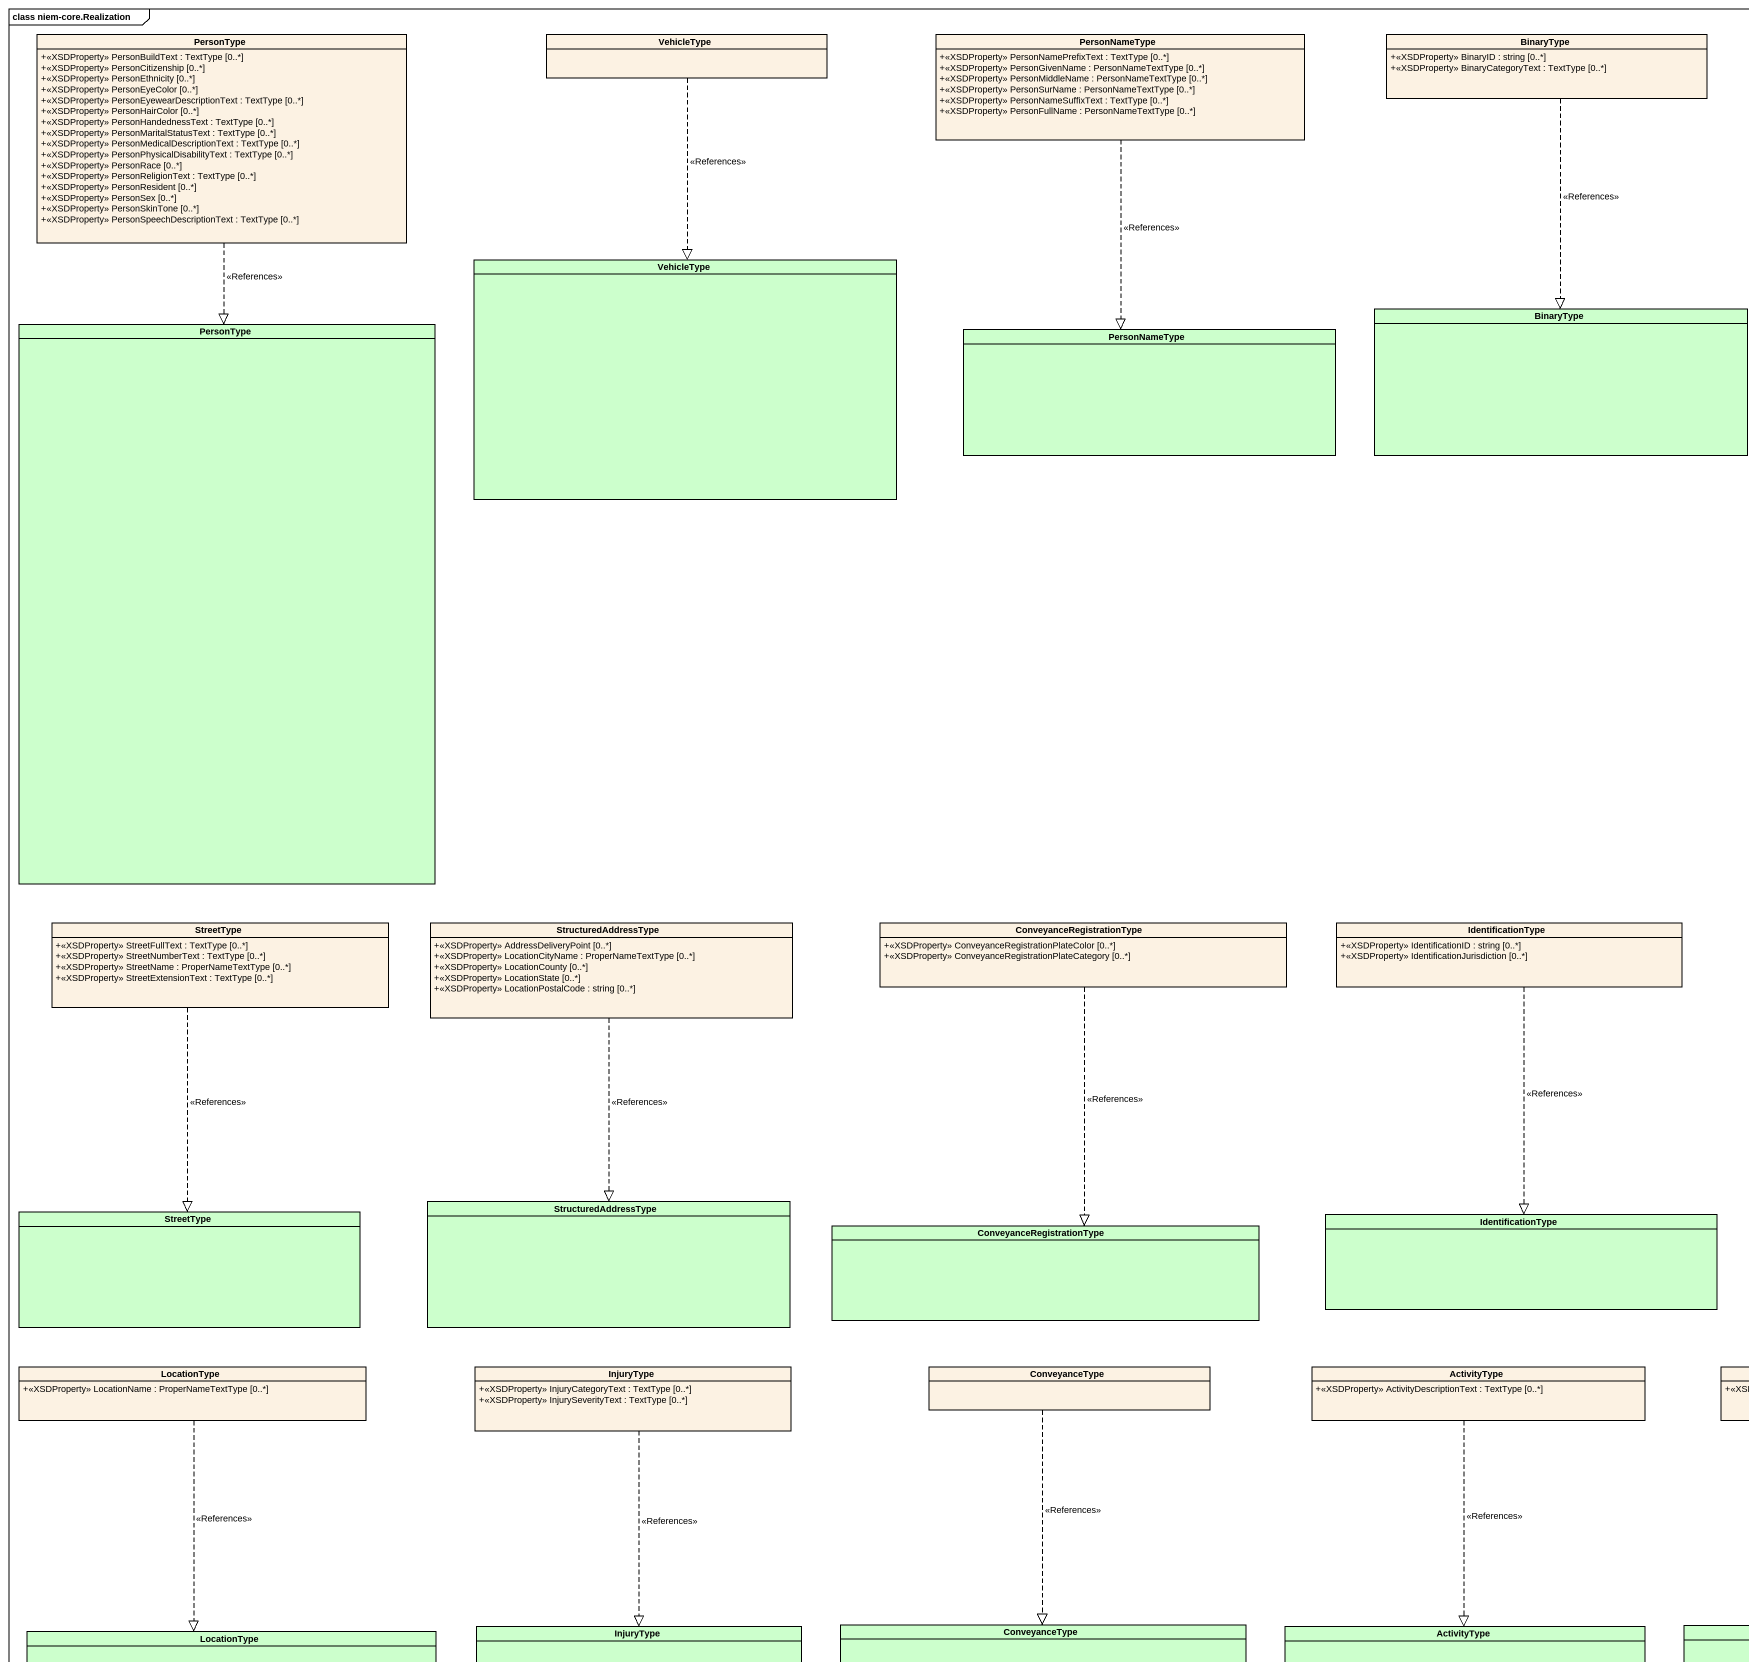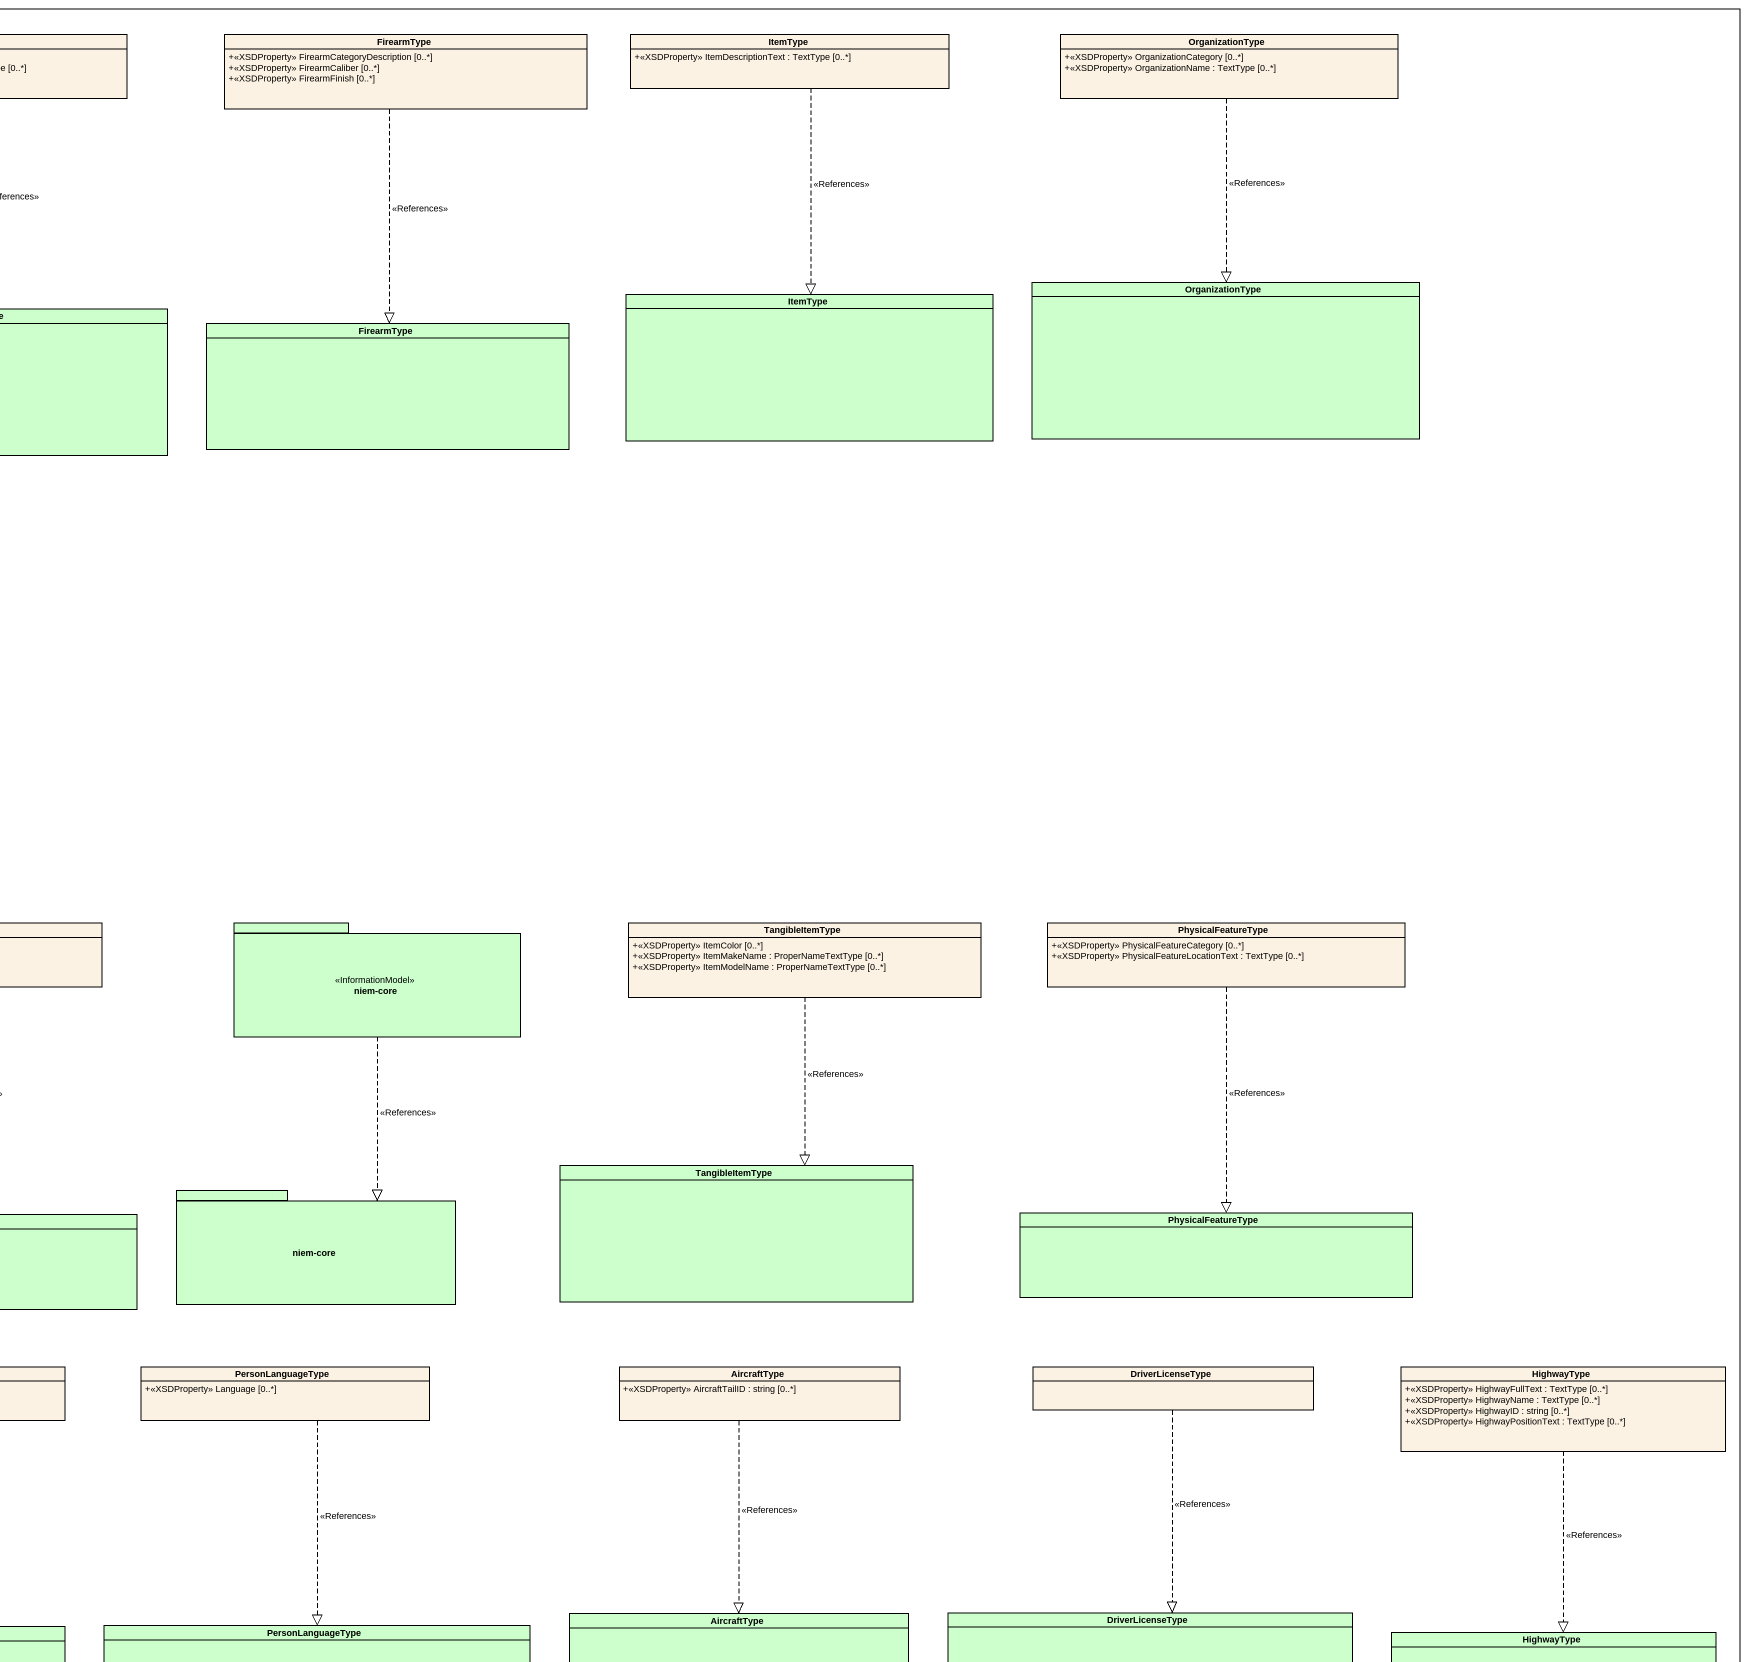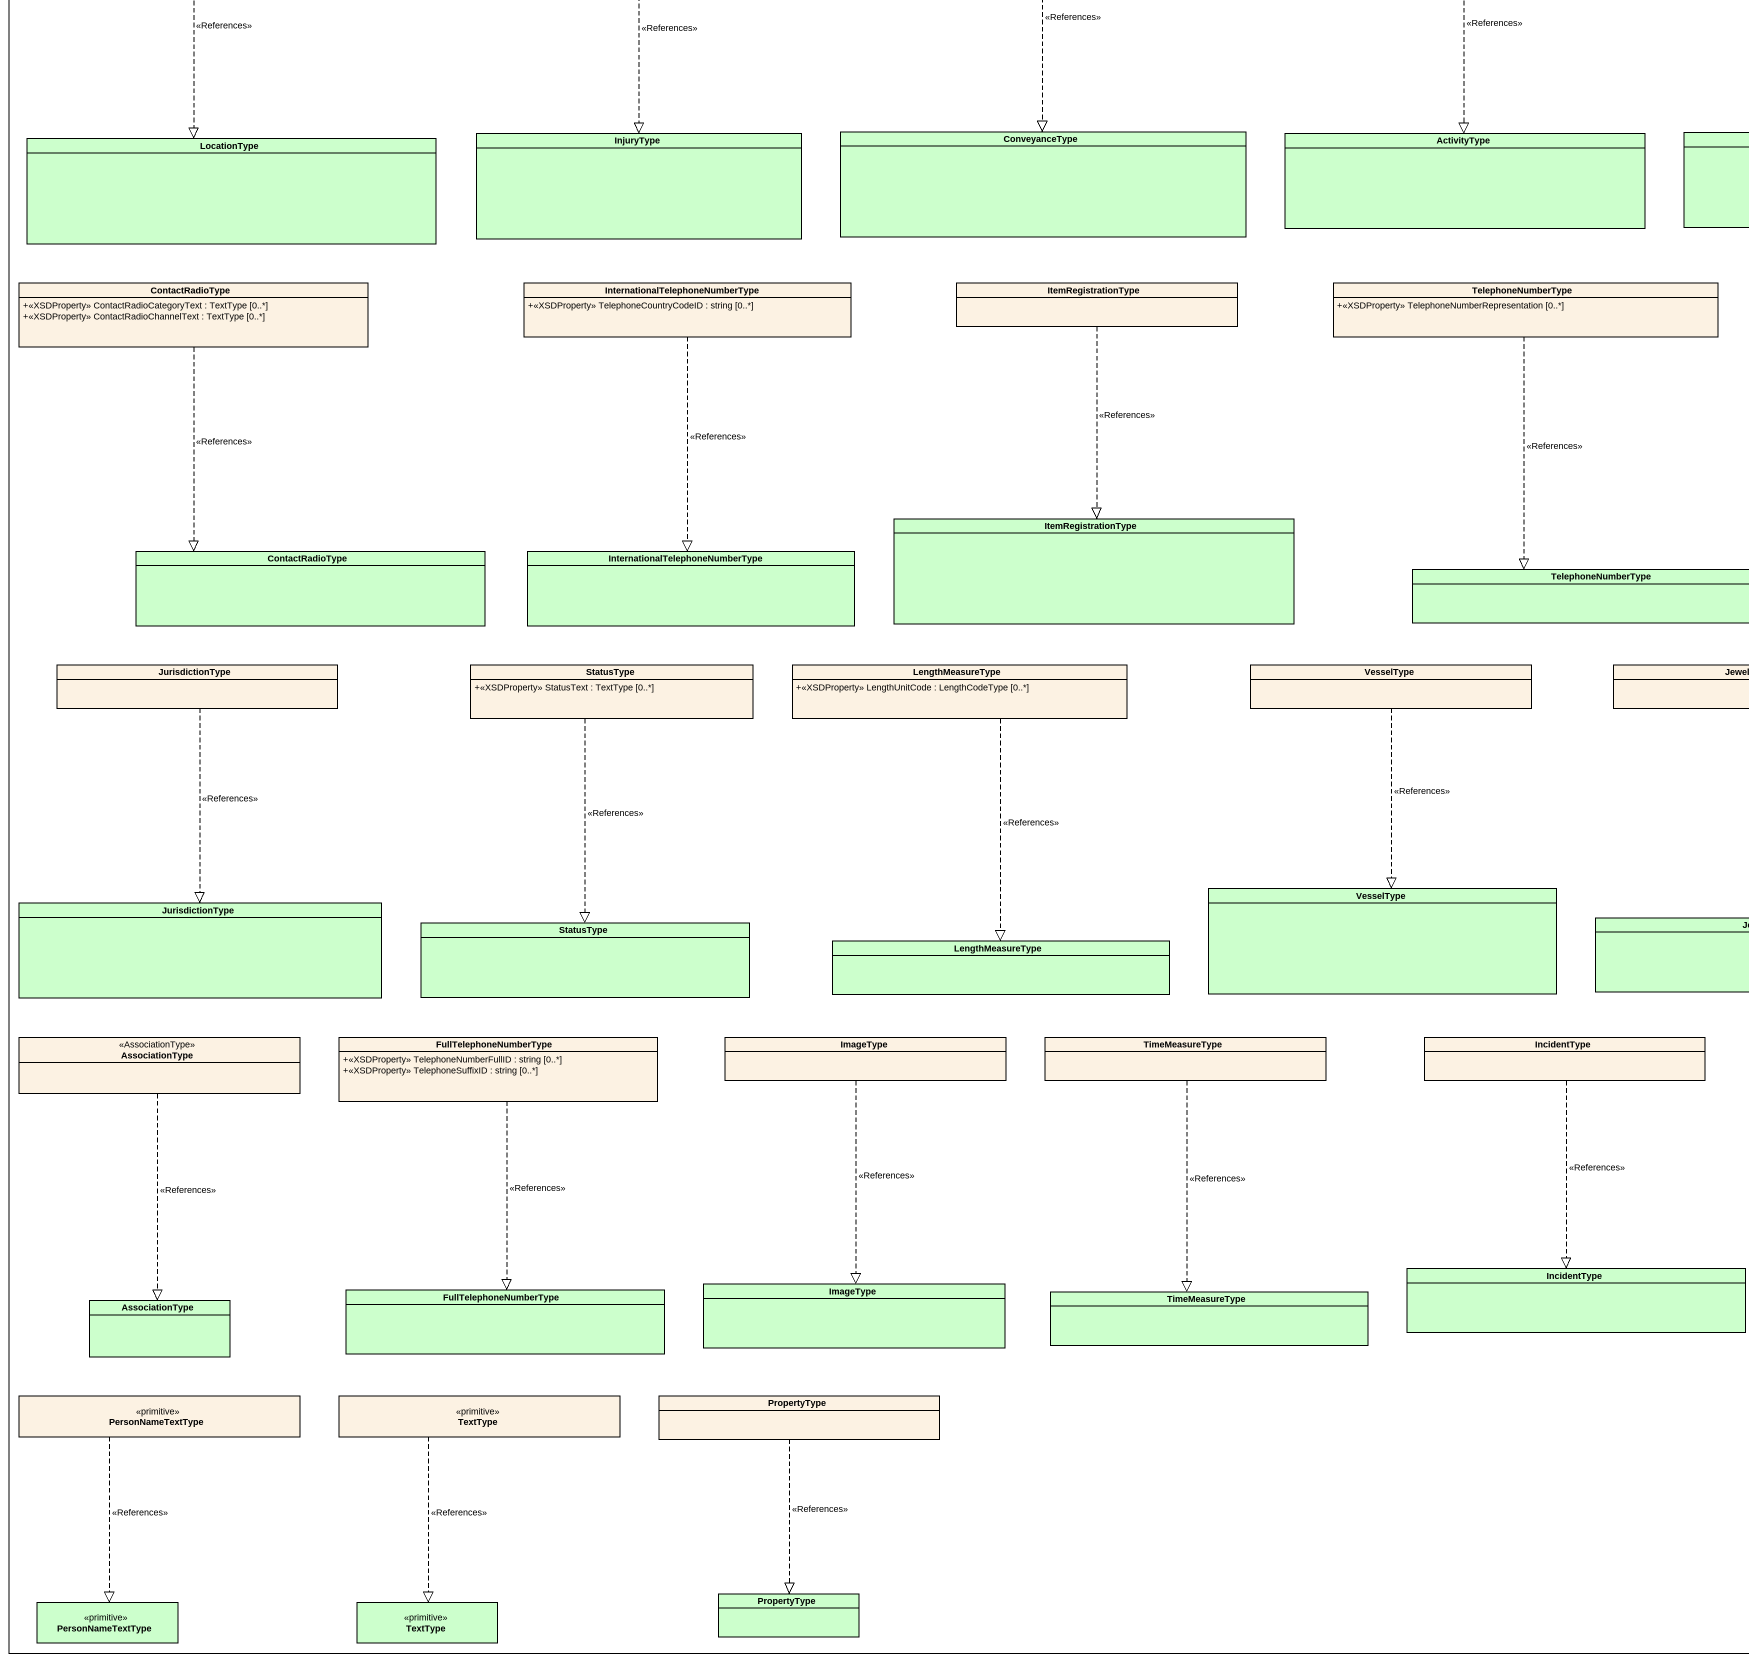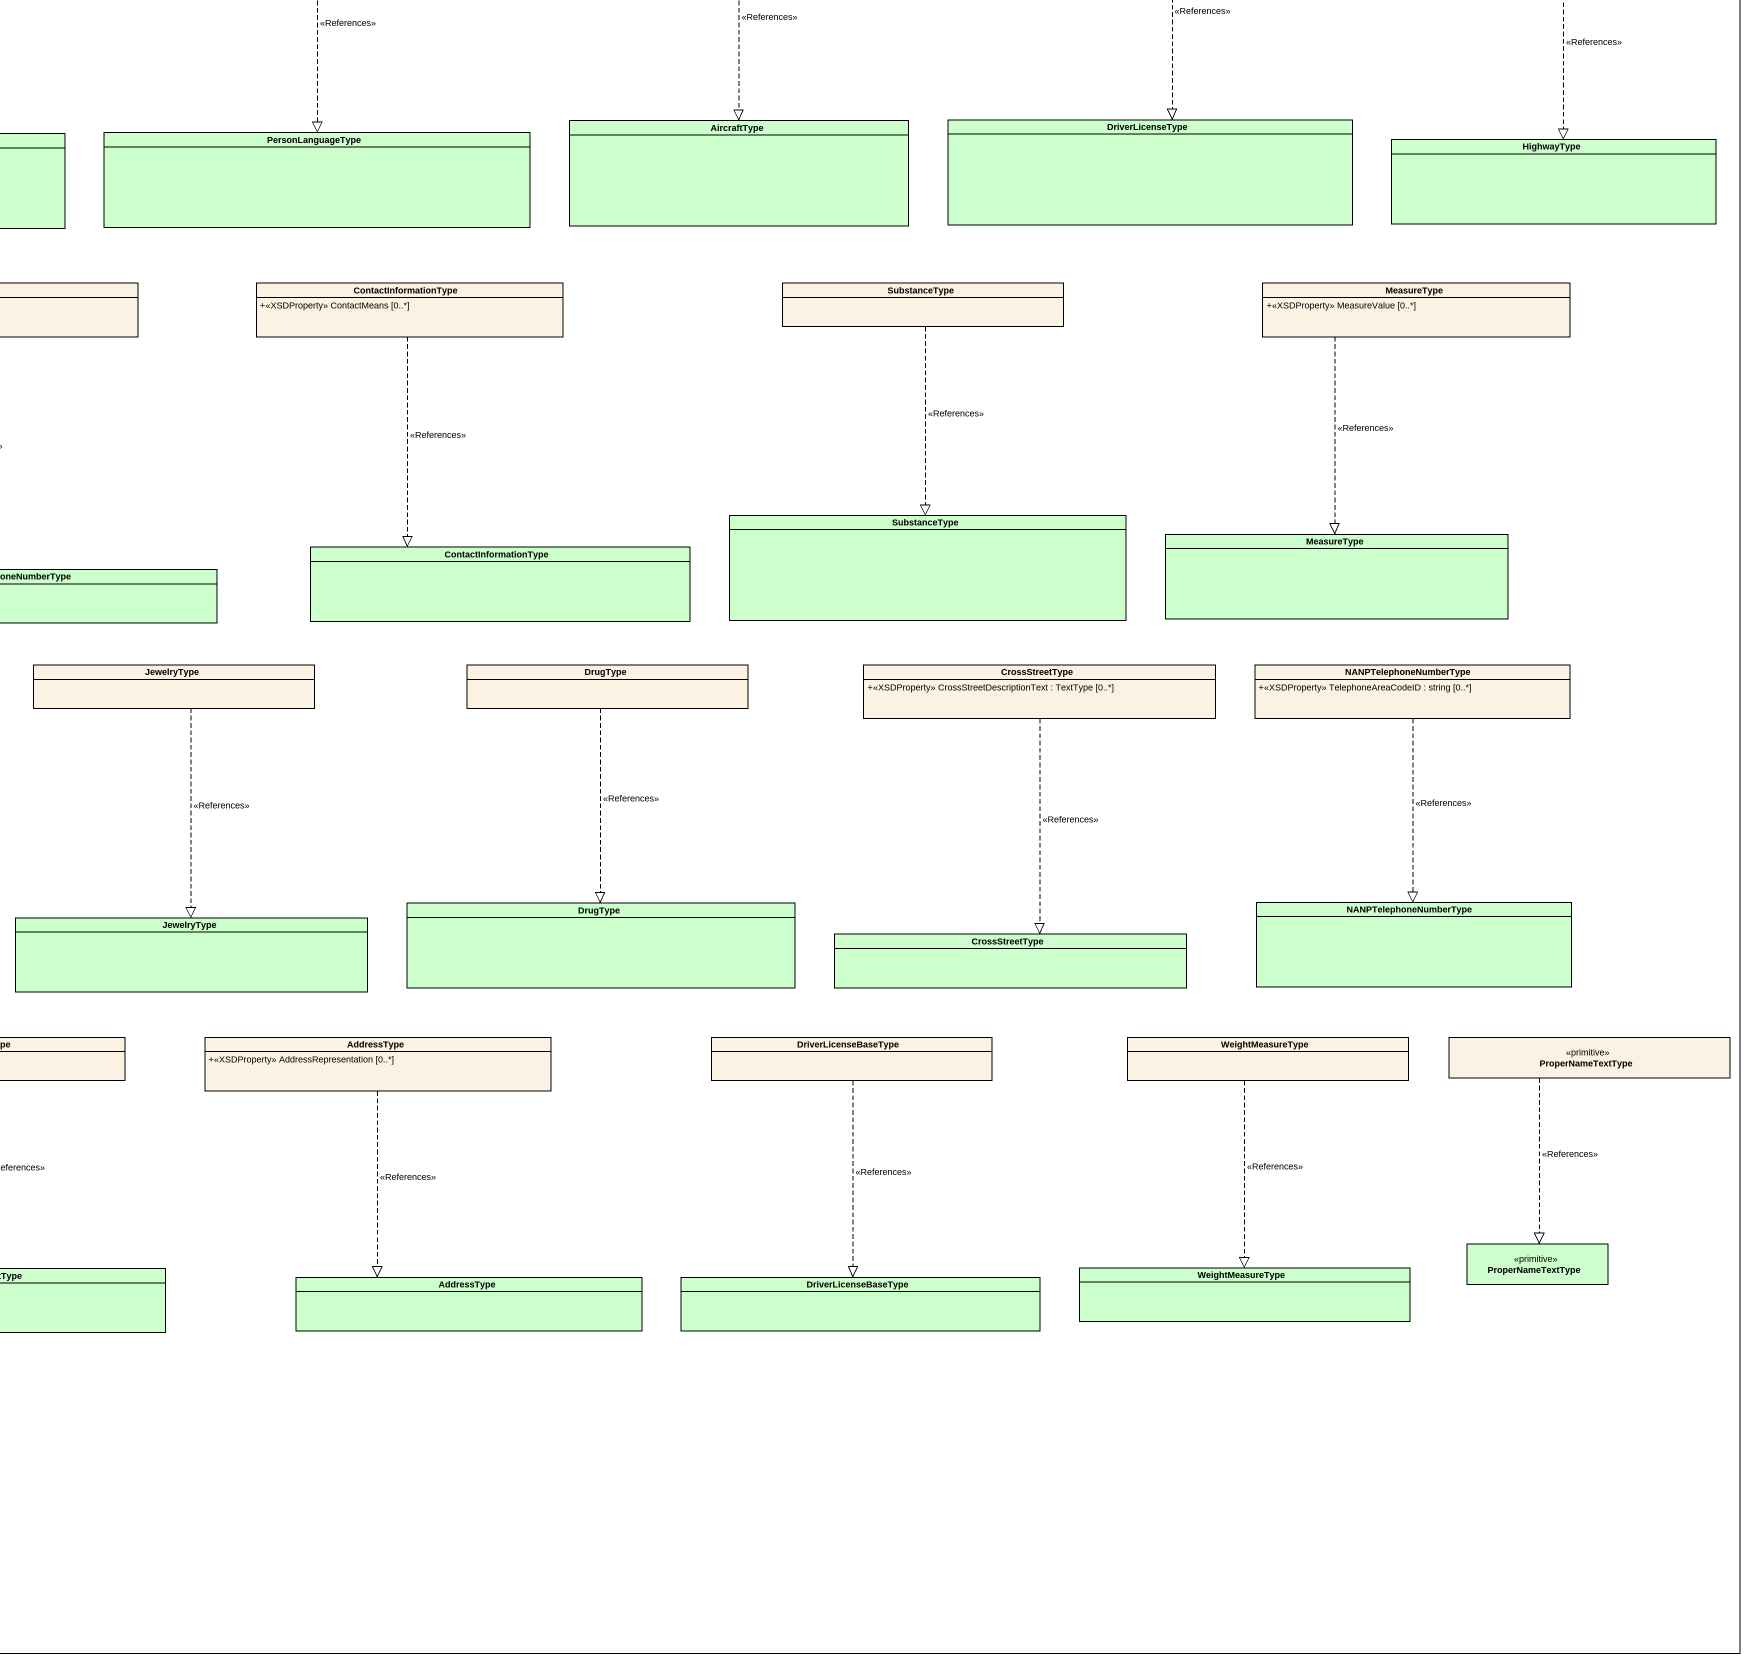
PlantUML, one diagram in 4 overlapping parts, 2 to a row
@startuml
mainframe class niem-core.Realization
hide circle
hide empty members
skinparam classAttributeIconSize 0
class PersonType {
  +<<XSDProperty>> PersonBuildText : TextType [0..*]
  +<<XSDProperty>> PersonCitizenship [0..*]
  +<<XSDProperty>> PersonEthnicity [0..*]
  +<<XSDProperty>> PersonEyeColor [0..*]
  +<<XSDProperty>> PersonEyewearDescriptionText : TextType [0..*]
  +<<XSDProperty>> PersonHairColor [0..*]
  +<<XSDProperty>> PersonHandednessText : TextType [0..*]
  +<<XSDProperty>> PersonMaritalStatusText : TextType [0..*]
  +<<XSDProperty>> PersonMedicalDescriptionText : TextType [0..*]
  +<<XSDProperty>> PersonPhysicalDisabilityText : TextType [0..*]
  +<<XSDProperty>> PersonRace [0..*]
  +<<XSDProperty>> PersonReligionText : TextType [0..*]
  +<<XSDProperty>> PersonResident [0..*]
  +<<XSDProperty>> PersonSex [0..*]
  +<<XSDProperty>> PersonSkinTone [0..*]
  +<<XSDProperty>> PersonSpeechDescriptionText : TextType [0..*]
}
class VehicleType
class PersonNameType {
  +<<XSDProperty>> PersonNamePrefixText : TextType [0..*]
  +<<XSDProperty>> PersonGivenName : PersonNameTextType [0..*]
  +<<XSDProperty>> PersonMiddleName : PersonNameTextType [0..*]
  +<<XSDProperty>> PersonSurName : PersonNameTextType [0..*]
  +<<XSDProperty>> PersonNameSuffixText : TextType [0..*]
  +<<XSDProperty>> PersonFullName : PersonNameTextType [0..*]
}
class BinaryType {
  +<<XSDProperty>> BinaryID : string [0..*]
  +<<XSDProperty>> BinaryCategoryText : TextType [0..*]
}
class FirearmType {
  +<<XSDProperty>> FirearmCategoryDescription [0..*]
  +<<XSDProperty>> FirearmCaliber [0..*]
  +<<XSDProperty>> FirearmFinish [0..*]
}
class ItemType {
  +<<XSDProperty>> ItemDescriptionText : TextType [0..*]
}
class OrganizationType {
  +<<XSDProperty>> OrganizationCategory [0..*]
  +<<XSDProperty>> OrganizationName : TextType [0..*]
}
class "VehicleType" as VehicleType_2 #CCFFCC
class "OrganizationType" as OrganizationType_2 #CCFFCC
class "BinaryType" as BinaryType_2 #CCFFCC
class "FirearmType" as FirearmType_2 #CCFFCC
class "ItemType" as ItemType_2 #CCFFCC
class "PersonType" as PersonType_2 #CCFFCC
class "PersonNameType" as PersonNameType_2 #CCFFCC
class StreetType {
  +<<XSDProperty>> StreetFullText : TextType [0..*]
  +<<XSDProperty>> StreetNumberText : TextType [0..*]
  +<<XSDProperty>> StreetName : ProperNameTextType [0..*]
  +<<XSDProperty>> StreetExtensionText : TextType [0..*]
}
class StructuredAddressType {
  +<<XSDProperty>> AddressDeliveryPoint [0..*]
  +<<XSDProperty>> LocationCityName : ProperNameTextType [0..*]
  +<<XSDProperty>> LocationCounty [0..*]
  +<<XSDProperty>> LocationState [0..*]
  +<<XSDProperty>> LocationPostalCode : string [0..*]
}
class ConveyanceRegistrationType {
  +<<XSDProperty>> ConveyanceRegistrationPlateColor [0..*]
  +<<XSDProperty>> ConveyanceRegistrationPlateCategory [0..*]
}
class IdentificationType {
  +<<XSDProperty>> IdentificationID : string [0..*]
  +<<XSDProperty>> IdentificationJurisdiction [0..*]
}
package "niem-core" as niem_core <<InformationModel>> #CCFFCC {
}
class TangibleItemType {
  +<<XSDProperty>> ItemColor [0..*]
  +<<XSDProperty>> ItemMakeName : ProperNameTextType [0..*]
  +<<XSDProperty>> ItemModelName : ProperNameTextType [0..*]
}
class PhysicalFeatureType {
  +<<XSDProperty>> PhysicalFeatureCategory [0..*]
  +<<XSDProperty>> PhysicalFeatureLocationText : TextType [0..*]
}
class "TangibleItemType" as TangibleItemType_2 #CCFFCC
class "StreetType" as StreetType_2 #CCFFCC
class "StructuredAddressType" as StructuredAddressType_2 #CCFFCC
package "niem-core" as niem_core_2 #CCFFCC {
}
class "PhysicalFeatureType" as PhysicalFeatureType_2 #CCFFCC
class "ConveyanceRegistrationType" as ConveyanceRegistrationType_2 #CCFFCC
class "IdentificationType" as IdentificationType_2 #CCFFCC
class LocationType {
  +<<XSDProperty>> LocationName : ProperNameTextType [0..*]
}
class InjuryType {
  +<<XSDProperty>> InjuryCategoryText : TextType [0..*]
  +<<XSDProperty>> InjurySeverityText : TextType [0..*]
}
class ConveyanceType
class ActivityType {
  +<<XSDProperty>> ActivityDescriptionText : TextType [0..*]
}
class PersonLanguageType {
  +<<XSDProperty>> Language [0..*]
}
class AircraftType {
  +<<XSDProperty>> AircraftTailID : string [0..*]
}
class DriverLicenseType
class HighwayType {
  +<<XSDProperty>> HighwayFullText : TextType [0..*]
  +<<XSDProperty>> HighwayName : TextType [0..*]
  +<<XSDProperty>> HighwayID : string [0..*]
  +<<XSDProperty>> HighwayPositionText : TextType [0..*]
}
class "LocationType" as LocationType_2 #CCFFCC
class "InjuryType" as InjuryType_2 #CCFFCC
class "ConveyanceType" as ConveyanceType_2 #CCFFCC
class "ActivityType" as ActivityType_2 #CCFFCC
class "PersonLanguageType" as PersonLanguageType_2 #CCFFCC
class "AircraftType" as AircraftType_2 #CCFFCC
class "DriverLicenseType" as DriverLicenseType_2 #CCFFCC
class "HighwayType" as HighwayType_2 #CCFFCC
class ContactRadioType {
  +<<XSDProperty>> ContactRadioCategoryText : TextType [0..*]
  +<<XSDProperty>> ContactRadioChannelText : TextType [0..*]
}
class "InternationalTelephoneNumberType" as InternationalTelephoneNumber {
  +<<XSDProperty>> TelephoneCountryCodeID : string [0..*]
}
class ItemRegistrationType
class TelephoneNumberType {
  +<<XSDProperty>> TelephoneNumberRepresentation [0..*]
}
class ContactInformationType {
  +<<XSDProperty>> ContactMeans [0..*]
}
class SubstanceType
class MeasureType {
  +<<XSDProperty>> MeasureValue [0..*]
}
class "ItemRegistrationType" as ItemRegistrationType_2 #CCFFCC
class "SubstanceType" as SubstanceType_2 #CCFFCC
class "ContactRadioType" as ContactRadioType_2 #CCFFCC
class "InternationalTelephoneNumberType" as InternationalTelephoneNumber_2 #CCFFCC
class "TelephoneNumberType" as TelephoneNumberType_2 #CCFFCC
class "ContactInformationType" as ContactInformationType_2 #CCFFCC
class "MeasureType" as MeasureType_2 #CCFFCC
class JurisdictionType
class StatusType {
  +<<XSDProperty>> StatusText : TextType [0..*]
}
class LengthMeasureType {
  +<<XSDProperty>> LengthUnitCode : LengthCodeType [0..*]
}
class VesselType
class JewelryType
class DrugType
class CrossStreetType {
  +<<XSDProperty>> CrossStreetDescriptionText : TextType [0..*]
}
class NANPTelephoneNumberType {
  +<<XSDProperty>> TelephoneAreaCodeID : string [0..*]
}
class "JurisdictionType" as JurisdictionType_2 #CCFFCC
class "VesselType" as VesselType_2 #CCFFCC
class "JewelryType" as JewelryType_2 #CCFFCC
class "DrugType" as DrugType_2 #CCFFCC
class "NANPTelephoneNumberType" as NANPTelephoneNumberType_2 #CCFFCC
class "StatusType" as StatusType_2 #CCFFCC
class "LengthMeasureType" as LengthMeasureType_2 #CCFFCC
class "CrossStreetType" as CrossStreetType_2 #CCFFCC
class AssociationType <<AssociationType>>
class FullTelephoneNumberType {
  +<<XSDProperty>> TelephoneNumberFullID : string [0..*]
  +<<XSDProperty>> TelephoneSuffixID : string [0..*]
}
class ImageType
class TimeMeasureType
class IncidentType
class AddressType {
  +<<XSDProperty>> AddressRepresentation [0..*]
}
class DriverLicenseBaseType
class WeightMeasureType
class ProperNameTextType <<primitive>>
class "IncidentType" as IncidentType_2 #CCFFCC
class "WeightMeasureType" as WeightMeasureType_2 #CCFFCC
class "ProperNameTextType" as ProperNameTextType_2 <<primitive>> #CCFFCC
class "AssociationType" as AssociationType_2 #CCFFCC
class "FullTelephoneNumberType" as FullTelephoneNumberType_2 #CCFFCC
class "ImageType" as ImageType_2 #CCFFCC
class "TimeMeasureType" as TimeMeasureType_2 #CCFFCC
class "AddressType" as AddressType_2 #CCFFCC
class "DriverLicenseBaseType" as DriverLicenseBaseType_2 #CCFFCC
class PersonNameTextType <<primitive>>
class TextType <<primitive>>
class PropertyType
class "PersonNameTextType" as PersonNameTextType_2 <<primitive>> #CCFFCC
class "TextType" as TextType_2 <<primitive>> #CCFFCC
class "PropertyType" as PropertyType_2 #CCFFCC
PersonType ..|> PersonType_2 : <<References>>
VehicleType ..|> VehicleType_2 : <<References>>
PersonNameType ..|> PersonNameType_2 : <<References>>
BinaryType ..|> BinaryType_2 : <<References>>
FirearmType ..|> FirearmType_2 : <<References>>
ItemType ..|> ItemType_2 : <<References>>
OrganizationType ..|> OrganizationType_2 : <<References>>
StreetType ..|> StreetType_2 : <<References>>
StructuredAddressType ..|> StructuredAddressType_2 : <<References>>
ConveyanceRegistrationType ..|> ConveyanceRegistrationType_2 : <<References>>
IdentificationType ..|> IdentificationType_2 : <<References>>
niem_core ..|> niem_core_2 : <<References>>
TangibleItemType ..|> TangibleItemType_2 : <<References>>
PhysicalFeatureType ..|> PhysicalFeatureType_2 : <<References>>
LocationType ..|> LocationType_2 : <<References>>
InjuryType ..|> InjuryType_2 : <<References>>
ConveyanceType ..|> ConveyanceType_2 : <<References>>
ActivityType ..|> ActivityType_2 : <<References>>
PersonLanguageType ..|> PersonLanguageType_2 : <<References>>
AircraftType ..|> AircraftType_2 : <<References>>
DriverLicenseType ..|> DriverLicenseType_2 : <<References>>
HighwayType ..|> HighwayType_2 : <<References>>
ContactRadioType ..|> ContactRadioType_2 : <<References>>
InternationalTelephoneNumber ..|> InternationalTelephoneNumber_2 : <<References>>
ItemRegistrationType ..|> ItemRegistrationType_2 : <<References>>
TelephoneNumberType ..|> TelephoneNumberType_2 : <<References>>
ContactInformationType ..|> ContactInformationType_2 : <<References>>
SubstanceType ..|> SubstanceType_2 : <<References>>
MeasureType ..|> MeasureType_2 : <<References>>
JurisdictionType ..|> JurisdictionType_2 : <<References>>
StatusType ..|> StatusType_2 : <<References>>
LengthMeasureType ..|> LengthMeasureType_2 : <<References>>
VesselType ..|> VesselType_2 : <<References>>
JewelryType ..|> JewelryType_2 : <<References>>
DrugType ..|> DrugType_2 : <<References>>
CrossStreetType ..|> CrossStreetType_2 : <<References>>
NANPTelephoneNumberType ..|> NANPTelephoneNumberType_2 : <<References>>
AssociationType ..|> AssociationType_2 : <<References>>
FullTelephoneNumberType ..|> FullTelephoneNumberType_2 : <<References>>
ImageType ..|> ImageType_2 : <<References>>
TimeMeasureType ..|> TimeMeasureType_2 : <<References>>
IncidentType ..|> IncidentType_2 : <<References>>
AddressType ..|> AddressType_2 : <<References>>
DriverLicenseBaseType ..|> DriverLicenseBaseType_2 : <<References>>
WeightMeasureType ..|> WeightMeasureType_2 : <<References>>
ProperNameTextType ..|> ProperNameTextType_2 : <<References>>
PersonNameTextType ..|> PersonNameTextType_2 : <<References>>
TextType ..|> TextType_2 : <<References>>
PropertyType ..|> PropertyType_2 : <<References>>
@enduml
